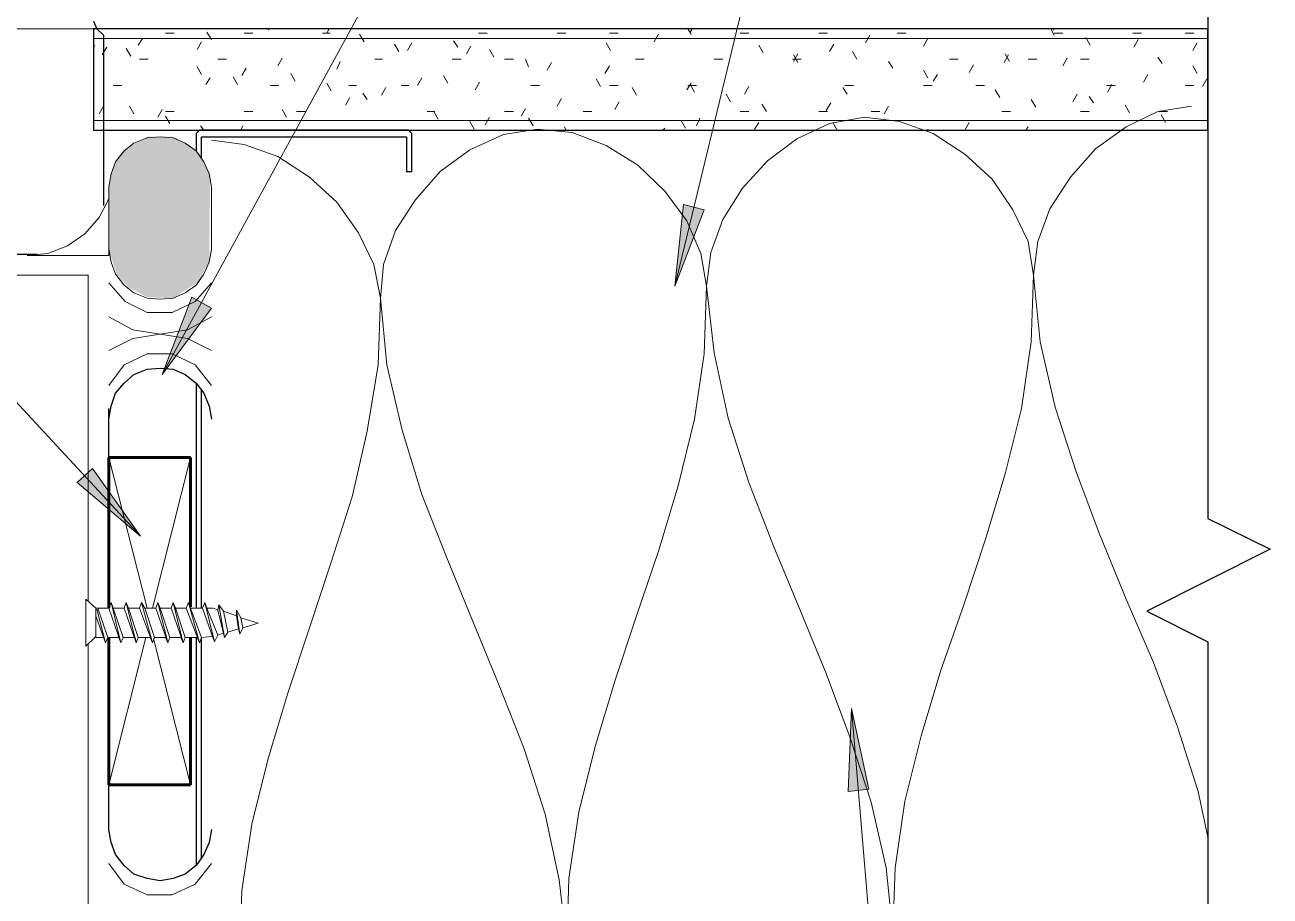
# Model space of a CAD drawing. Header units: inches. Extents: x -6061 to 13621, y -296 to 7483.
# Drawn here: x 13140.6 to 13232.1, y -68.3 to -4.3 of the extents above; entities that cross this region are included whole.
import ezdxf
from ezdxf.xclip import XClip

# ---------------------------------------------------------------- set-up
doc = ezdxf.new("R2010")
doc.units = ezdxf.units.IN
doc.header["$MEASUREMENT"] = 0
doc.header["$XCLIPFRAME"] = 0
doc.layers.get('0').update_dxf_attribs({"linetype": 'CONTINUOUS'})

# ---------------------------------------------------------------- blocks, each defined once
blk = doc.blocks.new('MF151174_16')
at = {"true_color": 0x7f7f7f}
blk.add_hatch(color=8, dxfattribs=at).paths.add_polyline_path([(659.4686519263934, 112.3103308230018), (662.6436518554266, 112.3103308230018), (662.6436518554266, 114.4693307747444), (659.4686519263934, 114.4693307747444)])
blk = doc.blocks.new('MF151124_13')
at = {"true_color": 0x7f7f7f}
blk.add_hatch(color=8, dxfattribs=at).paths.add_polyline_path([(662.6436518554266, 110.6593308599045), (666.6229850998149, 110.6593308599045), (666.6229850998149, 116.9246640531967), (662.6436518554266, 116.9246640531967)])

msp = doc.modelspace()

# ---------------------------------------------------------------- hatches: boundary and pattern name
at = {"true_color": 0x000007}
for points in [[(13188.33266038949, -23.52842937638815), (13190.4951038284, -17.9220945347592), (13188.97338437139, -17.52164204607138)], [(13150.69012645284, -30.01575969313024), (13154.29419885103, -25.13023933113928), (13152.85256989175, -24.32933435376373)], [(13149.08831649809, -41.86915335828863), (13145.56433459763, -36.90354249856011), (13144.44306762931, -37.94471896914834)], [(13201.30732102297, -54.52345200082254), (13201.06704952976, -60.61032982887687), (13202.58876898677, -60.45014883340173)]]:
    msp.add_hatch(color=7, dxfattribs=at).paths.add_polyline_path(points)

# ---------------------------------------------------------------- linework, layer by layer
at = {"color": 7, "linetype": 'Continuous', "lineweight": 9, "true_color": 0x000007}
for p, q in [((13150.69012645284, -30.01575969313024), (13201.38741152071, 62.8892176824354)), ((13149.08831649809, -41.86915335828863), (13058.58605405465, 55.60098238831779)), ((13188.33266038949, -23.52842937638815), (13201.38741152071, 30.2923851032499)), ((13145.64442509537, -4.627071910324815), (13071.72089568361, -4.627071910324815)), ((13145.64442509537, -5.347886389962781), (13227.49691378315, -5.347886389962781)), ((13149.24849749356, -5.347886389962781), (13148.92813550261, -5.828429376388158)), ((13150.93039794605, -4.947433901275019), (13151.57112192795, -4.947433901275019)), ((13154.29419885103, -5.427976887700368), (13153.97383686008, -4.867343403537461)), ((13156.69691378315, -4.947433901275019), (13157.33763776505, -4.947433901275019)), ((13158.53899523112, -4.627071910324815), (13158.45890473338, -4.707162408062345)), ((13162.46342962026, -4.947433901275019), (13163.02406310442, -4.947433901275019)), ((13162.94397260668, -4.627071910324815), (13162.78379161121, -4.947433901275019)), ((13165.50686853428, -5.588157883175484), (13165.18650654334, -5.027524399012577)), ((13173.91637079673, -4.947433901275019), (13174.55709477863, -4.947433901275019)), ((13179.68288663383, -4.947433901275019), (13180.32361061573, -4.947433901275019)), ((13183.52723052524, -4.947433901275019), (13184.16795450714, -4.947433901275019)), ((13187.13130292343, -5.027524399012577), (13186.81094093248, -5.588157883175484)), ((13189.53401785555, -5.027524399012577), (13189.29374636234, -4.627071910324815)), ((13189.61410835329, -4.627071910324815), (13189.45392735782, -4.867343403537461)), ((13193.13809025374, -4.947433901275019), (13193.77881423564, -4.947433901275019)), ((13198.90460609085, -4.947433901275019), (13199.54533007275, -4.947433901275019)), ((13202.66885948451, -5.107614896750135), (13202.34849749356, -5.668248380913042)), ((13204.67112192795, -4.947433901275019), (13205.31184590985, -4.947433901275019)), ((13206.9136558646, -5.347886389962781), (13206.59329387365, -5.908519874125687)), ((13209.31637079673, -4.627071910324815), (13209.23628029899, -4.627071910324815)), ((13216.20415360216, -5.107614896750135), (13215.96388210895, -4.627071910324815)), ((13216.20415360216, -4.627071910324815), (13216.12406310442, -4.707162408062345)), ((13216.20415360216, -4.947433901275019), (13216.84487758406, -4.947433901275019)), ((13218.8471400275, -5.828429376388158), (13218.52677803655, -5.267795892225251)), ((13221.97066943926, -4.947433901275019), (13222.61139342116, -4.947433901275019)), ((13222.37112192795, -5.427976887700368), (13222.050759937, -5.988610371863274)), ((13224.77383686008, -4.627071910324815), (13224.77383686008, -4.627071910324815)), ((13225.81501333067, -4.947433901275019), (13226.45573731257, -4.947433901275019)), ((13145.72451559311, -5.908519874125687), (13145.64442509537, -5.828429376388158)), ((13146.60551106822, -5.988610371863274), (13146.28514907727, -6.549243856026152)), ((13148.36750201845, -6.62933435376371), (13148.0471400275, -6.068700869600804)), ((13153.57338437139, -5.588157883175484), (13153.25302238044, -6.148791367338362)), ((13168.06976446189, -6.308972362813478), (13167.74940247094, -5.748338878650571)), ((13169.03085043474, -5.668248380913042), (13168.71048844379, -6.22888186507592)), ((13172.39465133971, -5.988610371863274), (13172.07428934877, -5.508067385437897)), ((13173.35573731257, -5.908519874125687), (13173.03537532161, -6.469153358288594)), ((13175.03763776505, -6.70942485150124), (13174.7172757741, -6.148791367338362)), ((13183.60732102297, -6.22888186507592), (13183.28695903202, -5.668248380913042)), ((13194.81999070623, -6.389062860551036), (13194.49962871528, -5.828429376388158)), ((13200.02587305917, -5.748338878650571), (13199.70551106822, -6.308972362813478)), ((13201.70777351166, -6.869605846976384), (13201.38741152071, -6.308972362813478)), ((13226.69600880578, -5.668248380913042), (13226.37564681483, -6.22888186507592)), ((13149.00822600035, -6.869605846976384), (13149.64894998225, -6.869605846976384)), ((13154.77474183745, -6.869605846976384), (13155.41546581935, -6.869605846976384)), ((13159.50008120397, -6.789515349238826), (13159.17971921302, -7.350148833401732)), ((13163.74487758406, -7.0297868424515), (13163.50460609085, -7.590420326614378)), ((13166.30777351166, -6.869605846976384), (13166.86840699582, -6.869605846976384)), ((13171.99419885103, -6.869605846976384), (13172.63492283293, -6.869605846976384)), ((13175.83854274243, -6.869605846976384), (13176.47926672433, -6.869605846976384)), ((13177.60053369266, -7.430239331139262), (13177.36026219944, -6.869605846976384)), ((13179.28243414515, -7.10987734018903), (13178.96207215419, -7.670510824351936)), ((13185.44940247094, -6.869605846976384), (13186.09012645284, -6.869605846976384)), ((13191.21591830804, -6.869605846976384), (13191.85664228994, -6.869605846976384)), ((13196.98243414515, -6.869605846976384), (13197.62315812705, -6.869605846976384)), ((13197.38288663383, -6.469153358288594), (13197.06252464288, -7.0297868424515)), ((13197.38288663383, -7.10987734018903), (13197.06252464288, -6.549243856026152)), ((13204.350759937, -7.51032982887682), (13204.03039794605, -7.0297868424515)), ((13208.51546581935, -6.869605846976384), (13209.15618980125, -6.869605846976384)), ((13210.27745676958, -7.270058335664146), (13209.95709477863, -7.830691819827052)), ((13212.84035269718, -6.549243856026152), (13212.51999070623, -7.10987734018903)), ((13212.92044319492, -7.0297868424515), (13212.60008120397, -6.469153358288594)), ((13214.28198165646, -6.869605846976384), (13214.92270563836, -6.869605846976384)), ((13217.16523957501, -6.789515349238826), (13216.84487758406, -7.350148833401732)), ((13218.12632554786, -6.869605846976384), (13218.76704952976, -6.869605846976384)), ((13224.13311287818, -7.189967837926616), (13223.81275088723, -6.70942485150124)), ((13153.57338437139, -7.990872815302168), (13153.25302238044, -7.430239331139262)), ((13154.21410835329, -8.231144308514843), (13153.89374636234, -8.711687294940191)), ((13156.21637079673, -8.711687294940191), (13155.89600880578, -8.151053810777285)), ((13156.85709477863, -7.51032982887682), (13156.53673278768, -8.070963313039726)), ((13160.46116717682, -8.471415801727488), (13160.14080518587, -7.91078231756461)), ((13169.75166491438, -8.231144308514843), (13169.43130292343, -8.79177779267772)), ((13171.67383686008, -8.631596797202604), (13171.35347486913, -8.070963313039726)), ((13183.52723052524, -7.350148833401732), (13183.20686853429, -7.91078231756461)), ((13206.9136558646, -8.231144308514843), (13206.59329387365, -7.670510824351936)), ((13207.63447034424, -7.990872815302168), (13207.31410835329, -8.471415801727488)), ((13223.09193640759, -7.990872815302168), (13222.77157441664, -8.551506299465075)), ((13226.69600880578, -7.91078231756461), (13226.37564681483, -7.350148833401732)), ((13147.08605405465, -8.79177779267772), (13147.72677803655, -8.79177779267772)), ((13158.61908572886, -8.79177779267772), (13159.25980971076, -8.79177779267772)), ((13163.10415360216, -9.19223028136551), (13162.78379161121, -8.631596797202604)), ((13164.38560156596, -8.79177779267772), (13164.94623505012, -8.79177779267772)), ((13167.10867848904, -8.951958788152837), (13166.78831649809, -9.512592272315743)), ((13168.22994545736, -8.79177779267772), (13168.79057894153, -8.79177779267772)), ((13173.99646129447, -8.551506299465075), (13173.67609930352, -9.112139783627953)), ((13177.76071468813, -8.79177779267772), (13178.40143867003, -8.79177779267772)), ((13182.88650654333, -8.871868290415307), (13182.56614455239, -8.3112348062524)), ((13183.52723052524, -8.79177779267772), (13184.16795450714, -8.79177779267772)), ((13185.52949296868, -9.512592272315743), (13185.20913097772, -8.951958788152837)), ((13189.53401785555, -8.631596797202604), (13189.2136558646, -9.112139783627953)), ((13189.29374636234, -8.79177779267772), (13189.93447034424, -8.79177779267772)), ((13189.77428934876, -9.272320779103097), (13189.45392735782, -8.711687294940191)), ((13193.77881423564, -8.871868290415307), (13193.45845224469, -9.432501774578185)), ((13200.98695903202, -9.432501774578185), (13200.66659704107, -8.951958788152837)), ((13200.82677803655, -8.79177779267772), (13201.46750201845, -8.79177779267772)), ((13206.59329387365, -8.79177779267772), (13207.23401785555, -8.79177779267772)), ((13210.43763776506, -8.79177779267772), (13211.07836174696, -8.79177779267772)), ((13212.19962871528, -9.672773267790859), (13211.87926672433, -9.112139783627953)), ((13220.04849749356, -8.79177779267772), (13220.68922147546, -8.79177779267772)), ((13220.44894998225, -8.711687294940191), (13220.1285879913, -9.272320779103097)), ((13225.81501333067, -8.79177779267772), (13226.45573731257, -8.79177779267772)), ((13227.41682328542, -8.3112348062524), (13227.09646129447, -8.871868290415307)), ((13164.4656920637, -9.672773267790859), (13164.14533007275, -10.23340675195377)), ((13165.7471400275, -9.832954263265975), (13165.42677803655, -9.352411276840627)), ((13180.00324862478, -9.752863765528417), (13179.68288663383, -10.3134972496913)), ((13184.24804500487, -9.993135258741063), (13183.92768301392, -10.55376874290397)), ((13192.4172757741, -9.993135258741063), (13192.09691378315, -9.432501774578185)), ((13214.84261514062, -10.39358774742885), (13214.52225314967, -9.832954263265975)), ((13217.88605405465, -9.432501774578185), (13217.5656920637, -9.993135258741063)), ((13219.08741152071, -10.07322575647865), (13218.76704952976, -9.592682770053301)), ((13146.36523957501, -10.3134972496913), (13146.04487758406, -10.8741307338542)), ((13148.60777351166, -10.8741307338542), (13148.28741152071, -10.3134972496913)), ((13150.69012645284, -10.55376874290397), (13150.36976446189, -11.11440222706688)), ((13150.93039794605, -10.71394973837909), (13151.57112192795, -10.71394973837909)), ((13156.69691378315, -10.71394973837909), (13157.33763776505, -10.71394973837909)), ((13159.82044319492, -11.11440222706688), (13159.50008120397, -10.55376874290397)), ((13160.54125767456, -10.71394973837909), (13161.18198165646, -10.71394973837909)), ((13170.15211740306, -10.71394973837909), (13170.71275088723, -10.71394973837909)), ((13170.95302238044, -11.27458322254199), (13170.63266038949, -10.71394973837909)), ((13175.83854274243, -10.71394973837909), (13176.47926672433, -10.71394973837909)), ((13177.36026219944, -10.47367824516644), (13177.03990020849, -11.03431172932932)), ((13181.60505857953, -10.71394973837909), (13182.24578256143, -10.71394973837909)), ((13193.13809025374, -10.71394973837909), (13193.77881423564, -10.71394973837909)), ((13195.06026219944, -10.71394973837909), (13194.73990020849, -10.15331625421618)), ((13198.90460609085, -10.71394973837909), (13199.54533007275, -10.71394973837909)), ((13199.78560156596, -10.07322575647865), (13199.46523957501, -10.63385924064156)), ((13202.74894998225, -10.71394973837909), (13203.38967396415, -10.71394973837909)), ((13204.03039794605, -10.3134972496913), (13203.7100359551, -10.8741307338542)), ((13212.35980971076, -10.71394973837909), (13213.00053369266, -10.71394973837909)), ((13218.12632554786, -10.71394973837909), (13218.76704952976, -10.71394973837909)), ((13221.73039794605, -10.79404023611667), (13221.4100359551, -10.23340675195377)), ((13221.49012645284, -11.8352167067049), (13223.81275088723, -10.71394973837909)), ((13223.81275088723, -10.71394973837909), (13226.29555631709, -10.3134972496913)), ((13223.89284138496, -10.71394973837909), (13224.53356536686, -10.71394973837909)), ((13224.37338437139, -11.51485471575464), (13224.05302238044, -10.95422123159176)), ((13145.64442509537, -11.35467372027952), (13227.49691378315, -11.35467372027952)), ((13151.250759937, -11.59494521349222), (13150.93039794605, -11.03431172932932)), ((13153.73356536687, -12.07548819991754), (13153.49329387365, -11.75512620896734)), ((13156.61682328542, -11.75512620896734), (13156.45664228994, -12.07548819991754)), ((13173.59600880578, -11.99539770218001), (13173.27564681483, -11.43476421801711)), ((13174.7172757741, -11.11440222706688), (13174.39691378315, -11.67503571122978)), ((13177.92089568361, -11.75512620896734), (13177.60053369266, -11.19449272480443)), ((13180.32361061573, -12.07548819991754), (13180.243520118, -11.8352167067049)), ((13189.13356536686, -11.91530720444243), (13188.81320337591, -11.35467372027952)), ((13190.17474183745, -11.19449272480443), (13189.93447034424, -11.75512620896734)), ((13194.49962871528, -11.51485471575464), (13194.17926672433, -11.99539770218001)), ((13197.30279613609, -12.71621218181801), (13199.70551106822, -11.59494521349222)), ((13199.70551106822, -11.59494521349222), (13202.26840699582, -11.11440222706688)), ((13200.26614455238, -12.07548819991754), (13199.94578256144, -11.51485471575464)), ((13202.26840699582, -11.11440222706688), (13204.83130292343, -11.43476421801711)), ((13204.83130292343, -11.43476421801711), (13207.31410835329, -12.31575969313022)), ((13209.95709477863, -11.51485471575464), (13209.63673278768, -12.07548819991754)), ((13214.28198165646, -11.8352167067049), (13214.12180066098, -12.07548819991754)), ((13219.24759251619, -13.437026661456), (13221.49012645284, -11.8352167067049)), ((13149.56885948451, -12.63612168408045), (13148.60777351166, -13.03657417276824)), ((13150.52994545736, -12.55603118634289), (13149.56885948451, -12.63612168408045)), ((13151.49103143021, -12.63612168408045), (13150.52994545736, -12.55603118634289)), ((13152.37202690533, -13.03657417276824), (13151.49103143021, -12.63612168408045)), ((13154.29419885103, -12.79630267955557), (13156.69691378315, -13.1166646705058)), ((13160.94171016324, -12.07548819991754), (13160.86161966551, -12.07548819991754)), ((13173.27564681483, -13.51711715919359), (13175.75845224469, -12.39585019086778)), ((13175.75845224469, -12.39585019086778), (13178.24125767456, -11.99539770218001)), ((13178.24125767456, -11.99539770218001), (13180.80415360216, -12.23566919539266)), ((13180.80415360216, -12.23566919539266), (13183.28695903202, -13.19675516824336)), ((13187.61184590985, -11.91530720444243), (13187.45166491438, -12.07548819991754)), ((13195.14035269718, -14.31802213656914), (13197.30279613609, -12.71621218181801)), ((13206.9136558646, -12.07548819991754), (13206.9136558646, -11.99539770218001)), ((13207.31410835329, -12.31575969313022), (13209.63673278768, -13.83747915014379)), ((13147.88695903202, -13.59720765693112), (13147.24623505012, -14.3981126343067)), ((13148.60777351166, -13.03657417276824), (13147.88695903202, -13.59720765693112)), ((13153.1729318827, -13.59720765693112), (13152.37202690533, -13.03657417276824)), ((13153.73356536687, -14.3981126343067), (13153.1729318827, -13.59720765693112)), ((13156.69691378315, -13.1166646705058), (13159.17971921302, -13.99766014561891)), ((13171.11320337591, -15.11892711394469), (13173.27564681483, -13.51711715919359)), ((13183.28695903202, -13.19675516824336), (13185.60958346641, -14.63838412751934)), ((13217.40551106822, -15.51937960263248), (13219.24759251619, -13.437026661456)), ((13147.24623505012, -14.3981126343067), (13146.92587305917, -15.27910810941984)), ((13154.13401785555, -15.27910810941984), (13153.73356536687, -14.3981126343067)), ((13159.17971921302, -13.99766014561891), (13161.50234364741, -15.51937960263248)), ((13193.29827124922, -16.32028458000804), (13195.14035269718, -14.31802213656914)), ((13209.63673278768, -13.83747915014379), (13211.63899523112, -15.6795605981076)), ((13146.92587305917, -15.27910810941984), (13146.7656920637, -16.24019408227051)), ((13154.29419885103, -16.24019408227051), (13154.13401785555, -15.27910810941984)), ((13161.50234364741, -15.51937960263248), (13163.50460609085, -17.36146105059629)), ((13169.27112192795, -17.20128005512117), (13171.11320337591, -15.11892711394469)), ((13185.60958346641, -14.63838412751934), (13187.61184590985, -16.56055607322071)), ((13215.88379161121, -17.84200403702164), (13217.40551106822, -15.51937960263248)), ((13146.7656920637, -16.24019408227051), (13146.7656920637, -20.8053524533112)), ((13154.29419885103, -20.8053524533112), (13154.29419885103, -16.24019408227051)), ((13191.85664228994, -18.64290901439719), (13193.29827124922, -16.32028458000804)), ((13211.63899523112, -15.6795605981076), (13213.16071468813, -17.9220945347592)), ((13146.7656920637, -17.12118955738362), (13146.04487758406, -18.48272801892207)), ((13146.7656920637, -21.28589543973658), (13146.7656920637, -17.12118955738362)), ((13163.50460609085, -17.36146105059629), (13165.1064160456, -19.60399498724786)), ((13167.82949296867, -19.44381399177274), (13169.27112192795, -17.20128005512117)), ((13187.61184590985, -16.56055607322071), (13189.2136558646, -18.72299951213475)), ((13213.16071468813, -17.9220945347592), (13214.28198165646, -20.24471896914835)), ((13215.0027961361, -20.24471896914835), (13215.88379161121, -17.84200403702164)), ((13146.04487758406, -18.48272801892207), (13145.00370111347, -19.68408548498545)), ((13189.2136558646, -18.72299951213475), (13190.25483233519, -21.12571444426143)), ((13190.97564681483, -21.0456239465239), (13191.85664228994, -18.64290901439719)), ((13145.00370111347, -19.68408548498545), (13143.72225314967, -20.56508096009856)), ((13165.1064160456, -19.60399498724786), (13166.22768301392, -21.92661942163701)), ((13166.94849749356, -21.92661942163701), (13167.82949296867, -19.44381399177274)), ((13143.72225314967, -20.56508096009856), (13142.28062419039, -21.12571444426143)), ((13146.7656920637, -20.8053524533112), (13146.92587305917, -21.7664384261619)), ((13154.13401785555, -21.7664384261619), (13154.29419885103, -20.8053524533112)), ((13214.28198165646, -20.24471896914835), (13214.68243414514, -22.72752439901257)), ((13214.68243414514, -22.72752439901257), (13215.0027961361, -20.24471896914835)), ((13142.28062419039, -21.12571444426143), (13140.75890473338, -21.28589543973658)), ((13140.75890473338, -21.28589543973658), (13146.7656920637, -21.28589543973658)), ((13146.92587305917, -21.7664384261619), (13147.24623505012, -22.64743390127504)), ((13153.73356536687, -22.64743390127504), (13154.13401785555, -21.7664384261619)), ((13166.22768301392, -21.92661942163701), (13166.70822600035, -24.40942485150126)), ((13166.70822600035, -24.40942485150126), (13166.94849749356, -21.92661942163701)), ((13190.25483233519, -21.12571444426143), (13190.65528482388, -23.52842937638815)), ((13190.65528482388, -23.52842937638815), (13190.97564681483, -21.0456239465239)), ((13145.24397260668, -22.72752439901257), (13127.22361061573, -22.72752439901257)), ((13145.24397260668, -46.67458322254203), (13145.24397260668, -22.72752439901257)), ((13147.24623505012, -22.64743390127504), (13147.88695903202, -23.44833887865059)), ((13153.1729318827, -23.44833887865059), (13153.73356536687, -22.64743390127504)), ((13214.68243414514, -22.72752439901257), (13214.52225314967, -27.61304476100355)), ((13215.16297713157, -27.61304476100355), (13214.68243414514, -22.72752439901257)), ((13146.7656920637, -23.28815788317547), (13147.96704952976, -24.64969634471393)), ((13147.88695903202, -23.44833887865059), (13148.60777351166, -24.00897236281349)), ((13152.37202690533, -24.00897236281349), (13153.1729318827, -23.44833887865059)), ((13153.09284138496, -24.64969634471393), (13154.29419885103, -23.28815788317547)), ((13190.65528482388, -23.52842937638815), (13190.4951038284, -28.49404023611666)), ((13191.21591830804, -28.4139497383791), (13190.65528482388, -23.52842937638815)), ((13147.96704952976, -24.64969634471393), (13149.56885948451, -25.45060132208951)), ((13148.60777351166, -24.00897236281349), (13149.56885948451, -24.40942485150126)), ((13149.56885948451, -24.40942485150126), (13150.52994545736, -24.48951534923884)), ((13150.52994545736, -24.48951534923884), (13151.49103143021, -24.40942485150126)), ((13151.41094093248, -25.45060132208951), (13153.09284138496, -24.64969634471393)), ((13151.49103143021, -24.40942485150126), (13152.37202690533, -24.00897236281349)), ((13166.70822600035, -24.40942485150126), (13166.54804500487, -29.29494521349221)), ((13167.18876898677, -29.29494521349221), (13166.70822600035, -24.40942485150126)), ((13149.56885948451, -25.45060132208951), (13151.41094093248, -25.45060132208951)), ((13146.7656920637, -25.77096331303972), (13148.52768301392, -26.73204928589041)), ((13152.5322079008, -26.73204928589041), (13154.29419885103, -25.77096331303972)), ((13146.7656920637, -28.25376874290399), (13148.52768301392, -27.37277326779088)), ((13148.52768301392, -26.73204928589041), (13150.52994545736, -27.05241127684064)), ((13148.52768301392, -27.37277326779088), (13150.52994545736, -27.05241127684064)), ((13150.52994545736, -27.05241127684064), (13152.5322079008, -26.73204928589041)), ((13150.52994545736, -27.05241127684064), (13152.5322079008, -27.37277326779088)), ((13152.5322079008, -27.37277326779088), (13154.29419885103, -28.25376874290399)), ((13214.52225314967, -27.61304476100355), (13213.80143867003, -32.49856512299448)), ((13216.2842440999, -32.41847462525695), (13215.16297713157, -27.61304476100355)), ((13147.88695903202, -29.29494521349221), (13149.56885948451, -28.49404023611666)), ((13149.56885948451, -28.49404023611666), (13151.41094093248, -28.49404023611666)), ((13151.41094093248, -28.49404023611666), (13153.09284138496, -29.29494521349221)), ((13190.4951038284, -28.49404023611666), (13189.77428934876, -33.29947010037006)), ((13192.25709477863, -33.2193796026325), (13191.21591830804, -28.4139497383791)), ((13146.7656920637, -30.81666467050579), (13147.88695903202, -29.29494521349221)), ((13153.09284138496, -29.29494521349221), (13154.29419885103, -30.81666467050579)), ((13166.54804500487, -29.29494521349221), (13165.7471400275, -34.18046557548317)), ((13168.3100359551, -34.10037507774561), (13167.18876898677, -29.29494521349221)), ((13213.80143867003, -32.49856512299448), (13212.60008120397, -37.30399498724788)), ((13217.80596355691, -37.14381399177276), (13216.2842440999, -32.41847462525695)), ((13189.77428934876, -33.29947010037006), (13188.5729318827, -38.18499046236101)), ((13193.77881423564, -37.94471896914834), (13192.25709477863, -33.2193796026325)), ((13165.7471400275, -34.18046557548317), (13164.62587305917, -38.98589543973657)), ((13169.75166491438, -38.82571444426145), (13168.3100359551, -34.10037507774561)), ((13149.56885948451, -47.15512620896735), (13146.7656920637, -36.10263752118453)), ((13152.77247939401, -36.10263752118453), (13149.9693119732, -47.15512620896735)), ((13212.60008120397, -37.30399498724788), (13211.15845224469, -42.10942485150127)), ((13219.56795450714, -41.78906286055104), (13217.80596355691, -37.14381399177276)), ((13188.5729318827, -38.18499046236101), (13187.13130292343, -42.99042032661441)), ((13195.62089568361, -42.67005833566418), (13193.77881423564, -37.94471896914834)), ((13164.62587305917, -38.98589543973657), (13163.10415360216, -43.79132530398996)), ((13171.59374636234, -43.47096331303973), (13169.75166491438, -38.82571444426145)), ((13221.49012645284, -46.51440222706691), (13219.56795450714, -41.78906286055104)), ((13197.54306762931, -47.31530720444246), (13195.62089568361, -42.67005833566418)), ((13211.15845224469, -42.10942485150127), (13209.55664228994, -46.91485471575467)), ((13163.10415360216, -43.79132530398996), (13161.50234364741, -48.59675516824336)), ((13173.51591830804, -48.1963026795556), (13171.59374636234, -43.47096331303973)), ((13187.13130292343, -42.99042032661441), (13185.52949296868, -47.71575969313025)), ((13145.80460609085, -47.15512620896735), (13145.08379161121, -46.51440222706691)), ((13145.08379161121, -46.51440222706691), (13145.08379161121, -49.95829362978185)), ((13223.49238889628, -51.15965109584519), (13221.49012645284, -46.51440222706691)), ((13145.80460609085, -47.15512620896735), (13145.80460609085, -49.31756964788136)), ((13146.7656920637, -47.15512620896735), (13145.80460609085, -47.15512620896735)), ((13145.80460609085, -49.23747915014383), (13145.80460609085, -47.15512620896735)), ((13145.88469658858, -47.2352167067049), (13146.52542057048, -49.71802213656915)), ((13146.68560156596, -49.31756964788136), (13145.96478708632, -47.15512620896735)), ((13146.92587305917, -46.75467372027956), (13146.7656920637, -47.15512620896735)), ((13147.64668753881, -49.71802213656915), (13146.7656920637, -47.15512620896735)), ((13147.08605405465, -47.15512620896735), (13146.92587305917, -46.75467372027956)), ((13146.92587305917, -46.75467372027956), (13147.64668753881, -49.71802213656915)), ((13147.88695903202, -47.15512620896735), (13147.08605405465, -47.15512620896735)), ((13147.80686853429, -49.31756964788136), (13147.08605405465, -47.15512620896735)), ((13148.0471400275, -46.75467372027956), (13147.88695903202, -47.15512620896735)), ((13148.76795450714, -49.71802213656915), (13147.88695903202, -47.15512620896735)), ((13148.20732102297, -47.15512620896735), (13148.0471400275, -46.75467372027956)), ((13148.0471400275, -46.75467372027956), (13148.76795450714, -49.71802213656915)), ((13149.00822600035, -47.15512620896735), (13148.20732102297, -47.15512620896735)), ((13148.92813550261, -49.31756964788136), (13148.20732102297, -47.15512620896735)), ((13149.16840699582, -46.75467372027956), (13149.00822600035, -47.15512620896735)), ((13149.9693119732, -49.71802213656915), (13149.00822600035, -47.15512620896735)), ((13149.40867848904, -47.15512620896735), (13149.16840699582, -46.75467372027956)), ((13149.16840699582, -46.75467372027956), (13149.9693119732, -49.71802213656915)), ((13150.20958346641, -47.15512620896735), (13149.40867848904, -47.15512620896735)), ((13150.12949296867, -49.31756964788136), (13149.40867848904, -47.15512620896735)), ((13150.36976446189, -46.75467372027956), (13150.20958346641, -47.15512620896735)), ((13151.09057894152, -49.71802213656915), (13150.20958346641, -47.15512620896735)), ((13150.52994545736, -47.15512620896735), (13150.36976446189, -46.75467372027956)), ((13150.36976446189, -46.75467372027956), (13151.09057894152, -49.71802213656915)), ((13151.33085043474, -47.15512620896735), (13150.52994545736, -47.15512620896735)), ((13150.52994545736, -47.15512620896735), (13151.250759937, -49.31756964788136)), ((13151.49103143021, -46.75467372027956), (13151.33085043474, -47.15512620896735)), ((13152.21184590985, -49.71802213656915), (13151.33085043474, -47.15512620896735)), ((13151.65121242569, -47.15512620896735), (13151.49103143021, -46.75467372027956)), ((13151.49103143021, -46.75467372027956), (13152.21184590985, -49.71802213656915)), ((13152.45211740306, -47.15512620896735), (13151.65121242569, -47.15512620896735)), ((13152.37202690533, -49.31756964788136), (13151.65121242569, -47.15512620896735)), ((13152.61229839854, -46.75467372027956), (13152.45211740306, -47.15512620896735)), ((13153.41320337591, -49.71802213656915), (13152.45211740306, -47.15512620896735)), ((13152.77247939401, -47.15512620896735), (13152.61229839854, -46.75467372027956)), ((13152.61229839854, -46.75467372027956), (13153.41320337591, -49.71802213656915)), ((13153.65347486913, -47.15512620896735), (13152.77247939401, -47.15512620896735)), ((13153.57338437139, -49.31756964788136), (13152.77247939401, -47.15512620896735)), ((13153.8136558646, -46.75467372027956), (13153.65347486913, -47.15512620896735)), ((13154.37428934877, -49.23747915014383), (13153.65347486913, -47.15512620896735)), ((13153.97383686008, -47.15512620896735), (13153.8136558646, -46.75467372027956)), ((13153.8136558646, -46.75467372027956), (13154.53447034424, -49.63793163883159)), ((13154.4543798465, -47.15512620896735), (13153.97383686008, -47.15512620896735)), ((13154.77474183745, -49.15738865240627), (13153.97383686008, -47.15512620896735)), ((13154.77474183745, -47.31530720444246), (13154.4543798465, -47.15512620896735)), ((13154.85483233519, -46.91485471575467), (13154.77474183745, -47.31530720444246)), ((13154.77474183745, -47.31530720444246), (13155.25528482388, -49.31756964788136)), ((13155.17519432614, -47.39539770217999), (13154.85483233519, -46.91485471575467)), ((13155.25528482388, -49.31756964788136), (13154.85483233519, -46.91485471575467)), ((13156.13628029899, -47.71575969313025), (13155.17519432614, -47.39539770217999)), ((13155.17519432614, -47.39539770217999), (13155.49555631709, -48.91711715919359)), ((13156.45664228994, -47.87594068860537), (13156.13628029899, -47.31530720444246)), ((13156.13628029899, -47.31530720444246), (13156.13628029899, -47.71575969313025)), ((13156.13628029899, -47.31530720444246), (13156.3765517922, -49.07729815466871)), ((13199.46523957501, -51.96055607322074), (13197.54306762931, -47.31530720444246)), ((13209.55664228994, -46.91485471575467), (13207.87474183745, -51.72028458000807)), ((13146.52542057048, -49.71802213656915), (13145.80460609085, -47.71575969313025)), ((13156.29646129447, -48.67684566598092), (13156.13628029899, -47.71575969313025)), ((13157.73809025374, -48.27639317729313), (13156.45664228994, -47.87594068860537)), ((13156.45664228994, -47.87594068860537), (13156.61682328542, -48.59675516824336)), ((13156.61682328542, -48.59675516824336), (13157.73809025374, -48.27639317729313)), ((13175.43809025374, -52.84155154833388), (13173.51591830804, -48.1963026795556)), ((13185.52949296868, -47.71575969313025), (13183.92768301392, -52.52118955738365)), ((13145.08379161121, -49.95829362978185), (13145.80460609085, -49.23747915014383)), ((13145.80460609085, -49.31756964788136), (13146.36523957501, -49.31756964788136)), ((13146.36523957501, -49.31756964788136), (13146.52542057048, -49.71802213656915)), ((13146.52542057048, -49.71802213656915), (13146.68560156596, -49.31756964788136)), ((13146.68560156596, -49.31756964788136), (13147.48650654334, -49.31756964788136)), ((13149.48876898677, -49.31756964788136), (13146.7656920637, -60.12978684245149)), ((13147.48650654334, -49.31756964788136), (13147.64668753881, -49.71802213656915)), ((13147.64668753881, -49.71802213656915), (13147.80686853429, -49.31756964788136)), ((13147.80686853429, -49.31756964788136), (13148.6878640094, -49.31756964788136)), ((13148.6878640094, -49.31756964788136), (13148.76795450714, -49.71802213656915)), ((13148.76795450714, -49.71802213656915), (13148.92813550261, -49.31756964788136)), ((13148.92813550261, -49.31756964788136), (13149.80913097772, -49.31756964788136)), ((13149.80913097772, -49.31756964788136), (13149.9693119732, -49.71802213656915)), ((13149.9693119732, -49.71802213656915), (13150.12949296867, -49.31756964788136)), ((13150.12949296867, -49.31756964788136), (13150.93039794605, -49.31756964788136)), ((13150.93039794605, -49.31756964788136), (13151.09057894152, -49.71802213656915)), ((13151.09057894152, -49.71802213656915), (13151.250759937, -49.31756964788136)), ((13151.250759937, -49.31756964788136), (13152.05166491438, -49.31756964788136)), ((13152.05166491438, -49.31756964788136), (13152.21184590985, -49.71802213656915)), ((13152.21184590985, -49.71802213656915), (13152.37202690533, -49.31756964788136)), ((13152.37202690533, -49.31756964788136), (13153.25302238044, -49.31756964788136)), ((13153.25302238044, -49.31756964788136), (13153.41320337591, -49.71802213656915)), ((13153.41320337591, -49.71802213656915), (13153.57338437139, -49.31756964788136)), ((13153.57338437139, -49.31756964788136), (13154.37428934877, -49.23747915014383)), ((13154.37428934877, -49.23747915014383), (13154.53447034424, -49.63793163883159)), ((13154.53447034424, -49.63793163883159), (13154.77474183745, -49.15738865240627)), ((13154.77474183745, -49.15738865240627), (13155.17519432614, -48.99720765693115)), ((13155.17519432614, -48.91711715919359), (13155.25528482388, -49.31756964788136)), ((13155.25528482388, -49.31756964788136), (13155.49555631709, -48.91711715919359)), ((13155.49555631709, -48.91711715919359), (13156.29646129447, -48.67684566598092)), ((13156.29646129447, -48.67684566598092), (13156.3765517922, -49.07729815466871)), ((13156.3765517922, -49.07729815466871), (13156.61682328542, -48.59675516824336)), ((13161.50234364741, -48.59675516824336), (13159.90053369266, -53.40218503249676)), ((13145.24397260668, -73.74517145783614), (13145.24397260668, -49.7981126343067)), ((13152.77247939401, -60.12978684245149), (13150.04940247094, -49.39766014561894)), ((13225.2543798465, -55.884990462361), (13223.49238889628, -51.15965109584519)), ((13201.22723052524, -56.68589543973658), (13199.46523957501, -51.96055607322074)), ((13207.87474183745, -51.72028458000807), (13206.43311287818, -56.52571444426147)), ((13177.28017170171, -57.48680041711216), (13175.43809025374, -52.84155154833388)), ((13183.92768301392, -52.52118955738365), (13182.48605405465, -57.32661942163705)), ((13159.90053369266, -53.40218503249676), (13158.45890473338, -58.20761489675013)), ((13201.30732102297, -54.52345200082254), (13207.87474183745, -132.8519587881529)), ((13202.74894998225, -61.41123480625242), (13201.22723052524, -56.68589543973658)), ((13206.43311287818, -56.52571444426147), (13205.23175541211, -61.33114430851487)), ((13226.77609930352, -60.61032982887687), (13225.2543798465, -55.884990462361)), ((13178.80189115872, -62.29223028136556), (13177.28017170171, -57.48680041711216)), ((13182.48605405465, -57.32661942163705), (13181.28469658858, -62.13204928589045)), ((13158.45890473338, -58.20761489675013), (13157.25754726732, -63.01304476100356)), ((13227.49691378315, -63.97413073385422), (13226.77609930352, -60.61032982887687)), ((13181.28469658858, -62.13204928589045), (13180.56388210895, -67.01756964788137)), ((13203.87021695057, -66.21666467050582), (13202.74894998225, -61.41123480625242)), ((13205.23175541211, -61.33114430851487), (13204.51094093248, -66.21666467050582)), ((13157.25754726732, -63.01304476100356), (13156.53673278768, -67.89856512299451)), ((13179.84306762931, -67.09766014561896), (13178.80189115872, -62.29223028136556)), ((13146.7656920637, -65.89630267955559), (13147.88695903202, -67.41802213656916)), ((13153.09284138496, -67.41802213656916), (13154.29419885103, -65.89630267955559)), ((13204.350759937, -71.10218503249675), (13203.87021695057, -66.21666467050582)), ((13204.51094093248, -66.21666467050582), (13204.350759937, -71.10218503249675)), ((13147.88695903202, -67.41802213656916), (13149.56885948451, -68.21892711394472)), ((13151.41094093248, -68.21892711394472), (13153.09284138496, -67.41802213656916)), ((13180.40370111347, -71.98318050760989), (13179.84306762931, -67.09766014561896)), ((13180.56388210895, -67.01756964788137), (13180.40370111347, -71.98318050760989)), ((13149.56885948451, -68.21892711394472), (13151.41094093248, -68.21892711394472)), ((13156.53673278768, -67.89856512299451), (13156.3765517922, -72.78408548498547))]:
    msp.add_line(p, q, dxfattribs=at)
at = {"color": 7, "linetype": 'Continuous', "lineweight": 30, "true_color": 0x000007}
for p, q in [((13227.49691378315, 2.901434877005528), (13227.49691378315, -40.5877053944877)), ((13145.64442509537, -4.066438426161909), (13145.88469658858, -4.627071910324815)), ((13227.49691378315, -4.627071910324815), (13145.64442509537, -4.627071910324815)), ((13145.64442509537, -4.627071910324815), (13145.64442509537, -12.07548819991754)), ((13145.88469658858, -4.627071910324815), (13146.36523957501, -5.107614896750135)), ((13146.36523957501, -5.107614896750135), (13146.36523957501, -17.60173254380896)), ((13227.49691378315, -12.07548819991754), (13227.49691378315, -4.627071910324815)), ((13145.64442509537, -12.07548819991754), (13227.49691378315, -12.07548819991754)), ((13153.25302238044, -12.23566919539266), (13153.1729318827, -12.31575969313022)), ((13153.1729318827, -12.31575969313022), (13153.1729318827, -12.39585019086778)), ((13153.1729318827, -12.39585019086778), (13153.1729318827, -12.47594068860533)), ((13153.1729318827, -12.47594068860533), (13153.1729318827, -13.59720765693112)), ((13153.33311287818, -12.15557869765513), (13153.25302238044, -12.23566919539266)), ((13153.41320337591, -12.07548819991754), (13153.33311287818, -12.15557869765513)), ((13153.57338437139, -12.07548819991754), (13153.41320337591, -12.07548819991754)), ((13168.71048844379, -12.07548819991754), (13153.57338437139, -12.07548819991754)), ((13153.57338437139, -14.15784114109402), (13153.57338437139, -12.55603118634289)), ((13153.57338437139, -12.55603118634289), (13168.63039794605, -12.55603118634289)), ((13168.63039794605, -12.55603118634289), (13168.63039794605, -15.11892711394469)), ((13168.79057894153, -12.07548819991754), (13168.71048844379, -12.07548819991754)), ((13168.87066943926, -12.15557869765513), (13168.79057894153, -12.07548819991754)), ((13168.950759937, -12.23566919539266), (13168.87066943926, -12.15557869765513)), ((13169.03085043474, -12.31575969313022), (13168.950759937, -12.23566919539266)), ((13169.03085043474, -12.39585019086778), (13169.03085043474, -12.31575969313022)), ((13169.03085043474, -12.47594068860533), (13169.03085043474, -12.39585019086778)), ((13169.03085043474, -15.11892711394469), (13169.03085043474, -12.47594068860533)), ((13168.63039794605, -15.11892711394469), (13169.03085043474, -15.11892711394469)), ((13141.47971921302, -21.20580494199902), (13125.78198165646, -21.20580494199902)), ((13147.88695903202, -30.6564836750307), (13148.60777351166, -30.01575969313024)), ((13148.60777351166, -30.01575969313024), (13149.56885948451, -29.61530720444244)), ((13149.56885948451, -29.61530720444244), (13150.52994545736, -29.53521670670489)), ((13150.52994545736, -29.53521670670489), (13151.49103143021, -29.61530720444244)), ((13151.49103143021, -29.61530720444244), (13152.37202690533, -30.01575969313024)), ((13152.37202690533, -30.01575969313024), (13153.1729318827, -30.6564836750307)), ((13147.24623505012, -31.37729815466869), (13147.88695903202, -30.6564836750307)), ((13153.1729318827, -30.6564836750307), (13153.1729318827, -47.15512620896735)), ((13153.1729318827, -30.6564836750307), (13153.73356536687, -31.37729815466869)), ((13146.92587305917, -32.33838412751936), (13147.24623505012, -31.37729815466869)), ((13153.57338437139, -47.15512620896735), (13153.57338437139, -31.13702666145602)), ((13153.73356536687, -31.37729815466869), (13154.13401785555, -32.33838412751936)), ((13146.7656920637, -33.29947010037006), (13146.92587305917, -32.33838412751936)), ((13146.7656920637, -47.15512620896735), (13146.7656920637, -32.49856512299448)), ((13154.13401785555, -32.33838412751936), (13154.29419885103, -33.29947010037006)), ((13227.49691378315, -40.5877053944877), (13232.06207215419, -42.8302393311393)), ((13232.06207215419, -42.8302393311393), (13223.01184590985, -47.39539770217999)), ((13223.01184590985, -47.39539770217999), (13227.49691378315, -49.63793163883159)), ((13146.7656920637, -63.41349724969132), (13146.7656920637, -49.31756964788136)), ((13153.1729318827, -49.31756964788136), (13153.1729318827, -66.0564836750307)), ((13153.57338437139, -65.4958501908678), (13153.57338437139, -49.31756964788136)), ((13227.49691378315, -49.63793163883159), (13227.49691378315, -93.12707191032484)), ((13146.92587305917, -64.37458322254201), (13146.7656920637, -63.41349724969132)), ((13154.29419885103, -63.41349724969132), (13154.13401785555, -64.37458322254201)), ((13147.24623505012, -65.25557869765512), (13146.92587305917, -64.37458322254201)), ((13154.13401785555, -64.37458322254201), (13153.73356536687, -65.25557869765512)), ((13147.88695903202, -66.0564836750307), (13147.24623505012, -65.25557869765512)), ((13153.73356536687, -65.25557869765512), (13153.1729318827, -66.0564836750307)), ((13148.60777351166, -66.69720765693114), (13147.88695903202, -66.0564836750307)), ((13149.56885948451, -67.01756964788137), (13148.60777351166, -66.69720765693114)), ((13152.37202690533, -66.69720765693114), (13151.49103143021, -67.01756964788137)), ((13153.1729318827, -66.0564836750307), (13152.37202690533, -66.69720765693114)), ((13150.52994545736, -67.17775064335649), (13149.56885948451, -67.01756964788137)), ((13151.49103143021, -67.01756964788137), (13150.52994545736, -67.17775064335649))]:
    msp.add_line(p, q, dxfattribs=at)
at = {"color": 7, "linetype": 'Continuous', "lineweight": 60, "true_color": 0x000007}
for p, q in [((13146.7656920637, -36.10263752118453), (13152.77247939401, -36.10263752118453)), ((13146.7656920637, -47.15512620896735), (13146.7656920637, -36.10263752118453)), ((13152.77247939401, -36.10263752118453), (13152.77247939401, -47.07503571122979)), ((13146.7656920637, -60.12978684245149), (13146.7656920637, -49.31756964788136)), ((13152.77247939401, -49.31756964788136), (13152.77247939401, -60.12978684245149)), ((13152.77247939401, -60.12978684245149), (13146.7656920637, -60.12978684245149))]:
    msp.add_line(p, q, dxfattribs=at)
at = {"color": 7, "linetype": 'Continuous', "lineweight": 9, "true_color": 0x000007}
for points in [[(13188.33266038949, -23.52842937638815), (13190.4951038284, -17.9220945347592), (13188.97338437139, -17.52164204607138)], [(13150.69012645284, -30.01575969313024), (13154.29419885103, -25.13023933113928), (13152.85256989175, -24.32933435376373)], [(13149.08831649809, -41.86915335828863), (13145.56433459763, -36.90354249856011), (13144.44306762931, -37.94471896914834)], [(13201.30732102297, -54.52345200082254), (13201.06704952976, -60.61032982887687), (13202.58876898677, -60.45014883340173)]]:
    msp.add_lwpolyline(points, close=True, dxfattribs=at)

# ---------------------------------------------------------------- block references
at = {"color": 7, "true_color": 0xffffff}
ref = msp.add_blockref('MF151124_13', (11893.10913097772, -233.7659859374742), dxfattribs=dict(at, xscale=1.8919015636469, yscale=1.8919015636469, zscale=1.8919015636469))
XClip(ref).set_block_clipping_path([(664.1253184889754, 116.9246640531967), (663.2363185088461, 116.4166640645514), (662.8976518497492, 115.9933307406803), (662.6436518554266, 115.0196640957768), (662.6436518554266, 112.5643308173244), (662.9399851821363, 111.5906641724209), (663.4056518383945, 111.0826641837756), (664.1253184889754, 110.7016641922916), (665.1413184662661, 110.6593308599045), (666.1149851111695, 111.2943308457111), (666.5383184350407, 112.0986641610662), (666.5806517674278, 115.485330752035), (666.1573184435566, 116.2896640673901), (665.2683184634274, 116.8823307208096), (665.1413184662661, 116.9246640531967)])
ref = msp.add_blockref('MF151174_16', (11893.10913097772, -233.7659859374742), dxfattribs=dict(at, xscale=1.8919015636469, yscale=1.8919015636469, zscale=1.8919015636469))
XClip(ref).set_block_clipping_path([(662.6013185230395, 114.4693307747444), (662.2203185315554, 113.7073307917764), (661.6276518781359, 113.1146641383569), (660.5269852360711, 112.5219974849373), (659.4686519263934, 112.3526641553889), (662.6436518554266, 112.3103308230018), (662.6436518554266, 114.4693307747444)])

doc.saveas('drawing.dxf')
